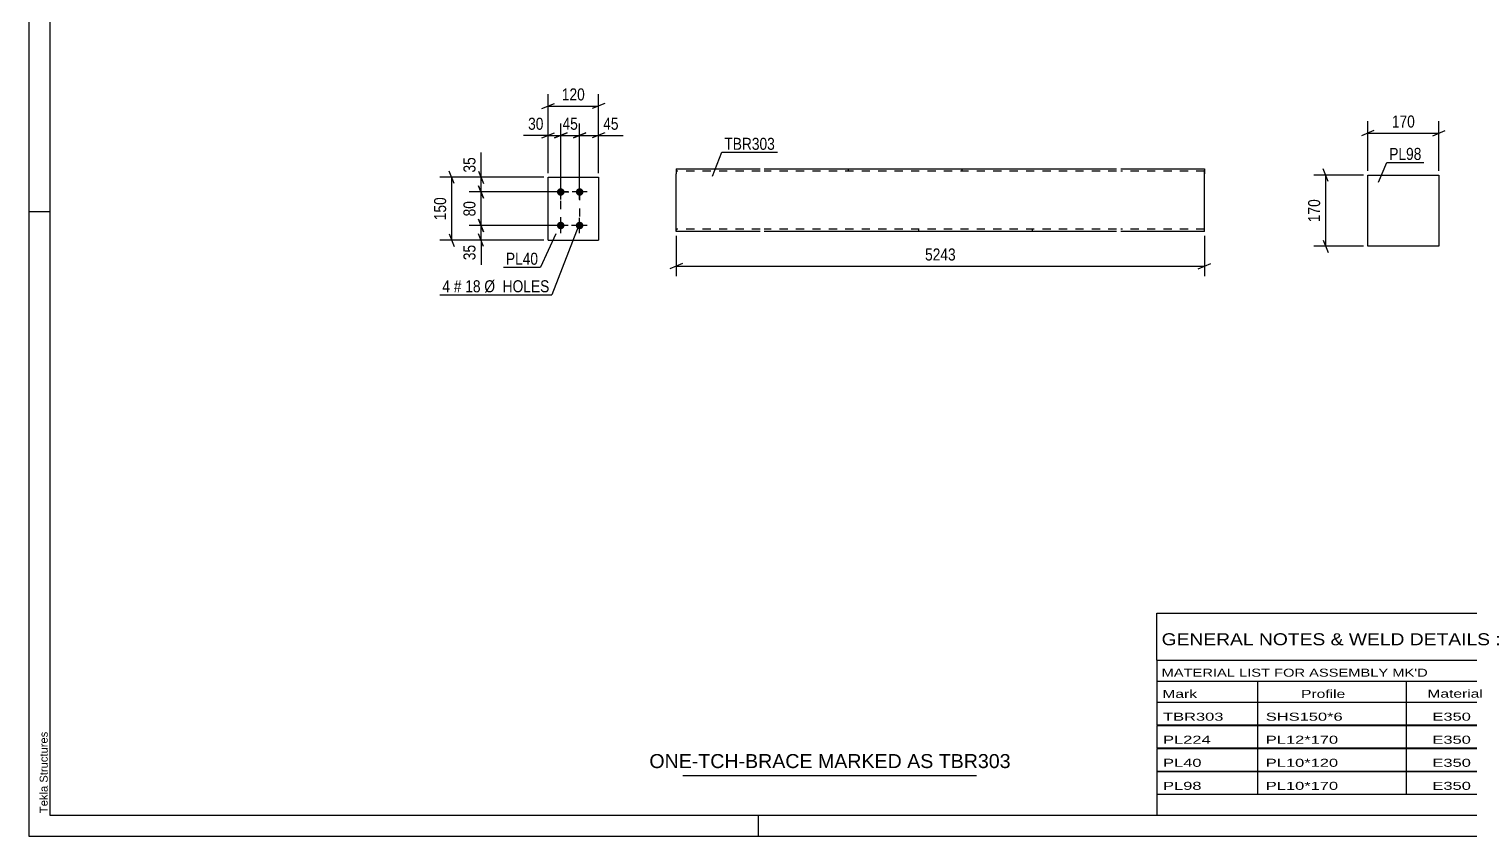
# Model space of a CAD drawing. Header units: millimetres. Extents: x 0 to 594, y 0 to 420.
# Drawn here: x 0 to 343.7, y 0 to 192.7 of the extents above; entities that cross this region are included whole.
import ezdxf

# ---------------------------------------------------------------- set-up
doc = ezdxf.new("R2010")
doc.units = ezdxf.units.MM
doc.linetypes.add('DXK_LINE_DOT2', pattern=[3.9198, 1.9599, -1.9599])
doc.styles.add('Arial', font='ARIAL.TTF', dxfattribs={"height": 0.2})
doc.styles.add('Arial Narrow', font='ARIALN.TTF', dxfattribs={"height": 0.2})

# ---------------------------------------------------------------- blocks, each defined once
blk = doc.blocks.new('Unknown-580609602-1130')
at = {"color": 5, "linetype": 'Continuous'}
for p, q in [((0, 420), (0, 0)), ((5, 415), (5, 5)), ((5, 149), (0, 149)), ((5, 5), (589, 5)), ((174, 0), (174, 5)), ((0, 0), (594, 0))]:
    blk.add_line(p, q, dxfattribs=at)
at = {"color": 174, "linetype": 'Continuous', "style": 'Arial'}
blk.add_text('Tekla Structures', height=1.9102, rotation=90, dxfattribs=at).set_placement((4.5, 5.5))
blk = doc.blocks.new('Part-580609602-2167 - 2161')
at = {"color": 2, "linetype": 'Continuous'}
for p, q in [((123.86, 142.22), (123.86, 157.22)), ((123.86, 157.22), (135.86, 157.22)), ((135.86, 157.22), (135.86, 142.22)), ((123.86, 142.22), (123.86, 142.22)), ((123.86, 142.22), (135.86, 142.22)), ((135.86, 142.22), (135.86, 142.22))]:
    blk.add_line(p, q, dxfattribs=at)
at = {"color": 7, "linetype": 'DXK_LINE_DOT2'}
for p, q in [((123.86, 157.22), (135.86, 157.22)), ((123.86, 142.22), (135.86, 142.22))]:
    blk.add_line(p, q, dxfattribs=at)
blk = doc.blocks.new('Bolt-580609602-2200 - 2161')
at = {"linetype": 'Continuous'}
for points in [[(126.86, 154.62), (127.04, 154.6), (127.22, 154.54), (127.38, 154.45), (127.52, 154.32), (127.63, 154.17), (127.71, 154), (127.75, 153.82), (127.75, 153.63), (127.71, 153.44), (127.63, 153.27), (127.52, 153.12), (127.38, 152.99), (127.22, 152.9), (127.04, 152.84), (126.86, 152.82), (126.67, 152.84), (126.49, 152.9), (126.33, 152.99), (126.19, 153.12), (126.08, 153.27), (126, 153.44), (125.96, 153.63), (125.96, 153.82), (126, 154), (126.08, 154.17), (126.19, 154.32), (126.33, 154.45), (126.49, 154.54), (126.67, 154.6)], [(131.36, 154.62), (131.54, 154.6), (131.72, 154.54), (131.88, 154.45), (132.02, 154.32), (132.13, 154.17), (132.21, 154), (132.25, 153.82), (132.25, 153.63), (132.21, 153.44), (132.13, 153.27), (132.02, 153.12), (131.88, 152.99), (131.72, 152.9), (131.54, 152.84), (131.36, 152.82), (131.17, 152.84), (130.99, 152.9), (130.83, 152.99), (130.69, 153.12), (130.58, 153.27), (130.5, 153.44), (130.46, 153.63), (130.46, 153.82), (130.5, 154), (130.58, 154.17), (130.69, 154.32), (130.83, 154.45), (130.99, 154.54), (131.17, 154.6)], [(126.86, 146.62), (127.04, 146.6), (127.22, 146.54), (127.38, 146.45), (127.52, 146.32), (127.63, 146.17), (127.71, 146), (127.75, 145.82), (127.75, 145.63), (127.71, 145.44), (127.63, 145.27), (127.52, 145.12), (127.38, 144.99), (127.22, 144.9), (127.04, 144.84), (126.86, 144.82), (126.67, 144.84), (126.49, 144.9), (126.33, 144.99), (126.19, 145.12), (126.08, 145.27), (126, 145.44), (125.96, 145.63), (125.96, 145.82), (126, 146), (126.08, 146.17), (126.19, 146.32), (126.33, 146.45), (126.49, 146.54), (126.67, 146.6)], [(131.36, 146.62), (131.54, 146.6), (131.72, 146.54), (131.88, 146.45), (132.02, 146.32), (132.13, 146.17), (132.21, 146), (132.25, 145.82), (132.25, 145.63), (132.21, 145.44), (132.13, 145.27), (132.02, 145.12), (131.88, 144.99), (131.72, 144.9), (131.54, 144.84), (131.36, 144.82), (131.17, 144.84), (130.99, 144.9), (130.83, 144.99), (130.69, 145.12), (130.58, 145.27), (130.5, 145.44), (130.46, 145.63), (130.46, 145.82), (130.5, 146), (130.58, 146.17), (130.69, 146.32), (130.83, 146.45), (130.99, 146.54), (131.17, 146.6)]]:
    blk.add_hatch(color=1, dxfattribs=at).paths.add_polyline_path(points)
at = {"color": 1, "linetype": 'Continuous'}
for p, q in [((126.86, 151.92), (126.86, 155.52)), ((131.36, 151.92), (131.36, 155.52)), ((128.66, 153.72), (125.06, 153.72)), ((133.16, 153.72), (129.56, 153.72)), ((128.66, 145.72), (125.06, 145.72)), ((126.86, 143.92), (126.86, 147.52)), ((133.16, 145.72), (129.56, 145.72)), ((131.36, 143.92), (131.36, 147.52))]:
    blk.add_line(p, q, dxfattribs=at)
blk = doc.blocks.new('Part-580609602-2404 - 2398')
at = {"color": 2, "linetype": 'Continuous'}
for p, q in [((319.3, 157.75), (336.3, 157.75)), ((319.3, 140.75), (319.3, 157.75)), ((336.3, 157.75), (336.3, 140.75)), ((336.3, 140.75), (319.3, 140.75))]:
    blk.add_line(p, q, dxfattribs=at)
blk = doc.blocks.new('Part-580609602-2436 - 2428')
at = {"color": 2, "linetype": 'Continuous'}
for p, q in [((154.4, 159.28), (154.4, 158.08)), ((154.4, 159.28), (174.4, 159.28)), ((175.4, 159.28), (259.39, 159.28)), ((260.39, 159.28), (280.39, 159.28)), ((280.39, 159.28), (280.39, 159.19)), ((280.39, 159.19), (280.39, 158.08)), ((154.4, 145.02), (154.4, 158.08)), ((280.39, 144.28), (280.39, 158.08)), ((154.4, 144.37), (154.4, 145.02)), ((154.4, 144.28), (154.4, 144.37)), ((174.4, 144.28), (154.4, 144.28)), ((259.39, 144.28), (175.4, 144.28)), ((280.39, 144.28), (260.39, 144.28))]:
    blk.add_line(p, q, dxfattribs=at)
at = {"color": 7, "linetype": 'DXK_LINE_DOT2'}
for p, q in [((174.4, 158.68), (154.4, 158.68)), ((259.39, 158.68), (175.4, 158.68)), ((195.4, 159.28), (195.4, 158.68)), ((222.5, 159.28), (222.5, 158.68)), ((280.39, 158.68), (260.39, 158.68)), ((280.39, 158.08), (280.39, 158.93)), ((154.4, 145.02), (154.4, 144.63)), ((154.4, 144.88), (154.4, 144.93)), ((174.4, 144.88), (154.4, 144.88)), ((259.39, 144.88), (175.4, 144.88)), ((212.29, 144.28), (212.29, 144.88)), ((239.39, 144.28), (239.39, 144.88)), ((280.39, 144.88), (260.39, 144.88)), ((280.39, 144.88), (280.39, 144.93))]:
    blk.add_line(p, q, dxfattribs=at)
blk = doc.blocks.new('Rectangle-580609602-2384 - 2161')
at = {"color": 1, "linetype": 'DXK_LINE_DOT2'}
blk.add_lwpolyline([(126.85, 153.72), (131.36, 153.72), (131.36, 145.72), (126.85, 145.72), (126.85, 153.72)], close=True, dxfattribs=at)
blk = doc.blocks.new('StraightDimension-580609602-2344 - 2161')
at = {"color": 7, "linetype": 'Continuous'}
for p, q in [((126.85, 154.72), (126.85, 170.07)), ((131.36, 154.72), (131.36, 170.07)), ((125.35, 166.62), (128.35, 167.82)), ((126.85, 167.22), (131.36, 167.22)), ((132.86, 167.82), (129.86, 166.62))]:
    blk.add_line(p, q, dxfattribs=at)
at = {"color": 0}
blk.add_wipeout([(131.53, 167.97), (131.53, 172.17), (126.68, 172.17), (126.68, 167.97)], dxfattribs=at)
at = {"color": 3, "style": 'Arial Narrow'}
blk.add_text('45', height=2.863, dxfattribs=at).set_placement((127.28, 168.57))
blk = doc.blocks.new('StraightDimension-580609602-2300 - 2161')
at = {"color": 7, "linetype": 'Continuous'}
for p, q in [((107.26, 158.72), (108.46, 155.72)), ((122.86, 157.22), (105.01, 157.22)), ((108.46, 152.22), (107.26, 155.22)), ((107.86, 153.72), (107.86, 157.22)), ((125.85, 153.72), (105.01, 153.72))]:
    blk.add_line(p, q, dxfattribs=at)
at = {"color": 0}
blk.add_wipeout([(107.11, 162.6), (102.91, 162.6), (102.91, 157.75), (107.11, 157.75)], dxfattribs=at)
at = {"color": 7, "linetype": 'Continuous'}
blk.add_line((107.86, 157.22), (107.86, 163.13), dxfattribs=at)
blk.add_line((107.86, 157.22), (107.86, 163.13), dxfattribs=at)
at = {"color": 3, "style": 'Arial Narrow'}
blk.add_text('35', height=2.863, rotation=90.0002, dxfattribs=at).set_placement((106.51, 158.35))
blk = doc.blocks.new('StraightDimension-580609602-2277 - 2161')
at = {"color": 7, "linetype": 'Continuous'}
for p, q in [((125.85, 145.72), (105.01, 145.72)), ((107.26, 147.22), (108.46, 144.22)), ((107.86, 142.22), (107.86, 145.72)), ((122.86, 142.22), (105.01, 142.22)), ((108.46, 140.72), (107.26, 143.72))]:
    blk.add_line(p, q, dxfattribs=at)
at = {"color": 0}
blk.add_wipeout([(107.11, 141.7), (102.91, 141.7), (102.91, 136.84), (107.11, 136.84)], dxfattribs=at)
at = {"color": 7, "linetype": 'Continuous'}
blk.add_line((107.86, 142.22), (107.86, 136.32), dxfattribs=at)
blk.add_line((107.86, 142.22), (107.86, 136.32), dxfattribs=at)
at = {"color": 3, "style": 'Arial Narrow'}
blk.add_text('35', height=2.863, rotation=90.0002, dxfattribs=at).set_placement((106.51, 137.44))
blk = doc.blocks.new('StraightDimension-580609602-2290 - 2161')
at = {"color": 7, "linetype": 'Continuous'}
for p, q in [((107.26, 155.22), (108.46, 152.22)), ((125.85, 153.72), (105.01, 153.72)), ((107.86, 145.72), (107.86, 153.72)), ((125.85, 145.72), (105.01, 145.72)), ((108.46, 144.22), (107.26, 147.22))]:
    blk.add_line(p, q, dxfattribs=at)
at = {"color": 0}
blk.add_wipeout([(107.11, 152.15), (102.91, 152.15), (102.91, 147.29), (107.11, 147.29)], dxfattribs=at)
at = {"color": 3, "style": 'Arial Narrow'}
blk.add_text('80', height=2.863, rotation=90.0002, dxfattribs=at).set_placement((106.51, 147.89))
blk = doc.blocks.new('StraightDimension-580609602-2314 - 2161')
at = {"color": 7, "linetype": 'Continuous'}
for p, q in [((101.46, 155.72), (100.26, 158.72)), ((122.86, 157.22), (98.01, 157.22)), ((100.86, 142.22), (100.86, 157.22)), ((122.86, 142.22), (98.01, 142.22)), ((100.26, 143.72), (101.46, 140.72))]:
    blk.add_line(p, q, dxfattribs=at)
at = {"color": 0}
blk.add_wipeout([(100.1, 153.06), (95.9, 153.06), (95.9, 146.38), (100.1, 146.38)], dxfattribs=at)
at = {"color": 3, "style": 'Arial Narrow'}
blk.add_text('150', height=2.863, rotation=90.0002, dxfattribs=at).set_placement((99.51, 146.98))
blk = doc.blocks.new('StraightDimension-580609602-2331 - 2161')
at = {"color": 7, "linetype": 'Continuous'}
for p, q in [((123.86, 158.22), (123.86, 170.07)), ((126.85, 154.72), (126.85, 170.07)), ((122.36, 166.62), (125.35, 167.82)), ((123.86, 167.22), (126.85, 167.22)), ((128.35, 167.82), (125.35, 166.62))]:
    blk.add_line(p, q, dxfattribs=at)
at = {"color": 0}
blk.add_wipeout([(123.33, 167.97), (123.33, 172.17), (118.47, 172.17), (118.47, 167.97)], dxfattribs=at)
at = {"color": 7, "linetype": 'Continuous'}
blk.add_line((123.86, 167.22), (117.95, 167.22), dxfattribs=at)
blk.add_line((123.86, 167.22), (117.95, 167.22), dxfattribs=at)
at = {"color": 3, "style": 'Arial Narrow'}
blk.add_text('30', height=2.863, dxfattribs=at).set_placement((119.07, 168.57))
blk = doc.blocks.new('StraightDimension-580609602-2354 - 2161')
at = {"color": 7, "linetype": 'Continuous'}
for p, q in [((131.36, 154.72), (131.36, 170.07)), ((135.86, 158.22), (135.86, 170.07)), ((129.86, 166.62), (132.86, 167.82)), ((131.36, 167.22), (135.86, 167.22)), ((137.36, 167.82), (134.36, 166.62))]:
    blk.add_line(p, q, dxfattribs=at)
at = {"color": 0}
blk.add_wipeout([(141.24, 167.97), (141.24, 172.17), (136.38, 172.17), (136.38, 167.97)], dxfattribs=at)
at = {"color": 7, "linetype": 'Continuous'}
blk.add_line((135.86, 167.22), (141.76, 167.22), dxfattribs=at)
blk.add_line((135.86, 167.22), (141.76, 167.22), dxfattribs=at)
at = {"color": 3, "style": 'Arial Narrow'}
blk.add_text('45', height=2.863, dxfattribs=at).set_placement((136.98, 168.57))
blk = doc.blocks.new('StraightDimension-580609602-2368 - 2161')
at = {"color": 7, "linetype": 'Continuous'}
for p, q in [((123.86, 158.22), (123.86, 177.07)), ((135.86, 158.22), (135.86, 177.07)), ((122.36, 173.62), (125.36, 174.82)), ((123.86, 174.22), (135.86, 174.22)), ((137.36, 174.82), (134.36, 173.62))]:
    blk.add_line(p, q, dxfattribs=at)
at = {"color": 0}
blk.add_wipeout([(133.2, 174.97), (133.2, 179.17), (126.51, 179.17), (126.51, 174.97)], dxfattribs=at)
at = {"color": 3, "style": 'Arial Narrow'}
blk.add_text('120', height=2.863, dxfattribs=at).set_placement((127.11, 175.57))
blk = doc.blocks.new('StraightDimension-580609602-2406 - 2398')
at = {"color": 7, "linetype": 'Continuous'}
for p, q in [((319.3, 158.75), (319.3, 170.6)), ((336.3, 158.75), (336.3, 170.6)), ((320.8, 168.35), (317.8, 167.15)), ((319.3, 167.75), (336.3, 167.75)), ((334.8, 167.15), (337.8, 168.35))]:
    blk.add_line(p, q, dxfattribs=at)
at = {"color": 0}
blk.add_wipeout([(331.14, 168.5), (331.14, 172.7), (324.46, 172.7), (324.46, 168.5)], dxfattribs=at)
at = {"color": 3, "style": 'Arial Narrow'}
blk.add_text('170', height=2.863, dxfattribs=at).set_placement((325.06, 169.1))
blk = doc.blocks.new('StraightDimension-580609602-2417 - 2398')
at = {"color": 7, "linetype": 'Continuous'}
for p, q in [((309.9, 156.25), (308.7, 159.25)), ((318.3, 157.75), (306.45, 157.75)), ((309.3, 140.75), (309.3, 157.75)), ((308.7, 142.25), (309.9, 139.25)), ((318.3, 140.75), (306.45, 140.75))]:
    blk.add_line(p, q, dxfattribs=at)
at = {"color": 0}
blk.add_wipeout([(308.55, 152.59), (304.35, 152.59), (304.35, 145.91), (308.55, 145.91)], dxfattribs=at)
at = {"color": 3, "style": 'Arial Narrow'}
blk.add_text('170', height=2.863, rotation=90.0002, dxfattribs=at).set_placement((307.95, 146.51))
blk = doc.blocks.new('StraightDimension-580609602-2441 - 2428')
at = {"color": 7, "linetype": 'Continuous'}
for p, q in [((154.4, 143.28), (154.4, 133.62)), ((280.39, 143.28), (280.39, 133.62)), ((155.9, 136.62), (152.9, 135.42)), ((154.4, 136.02), (280.39, 136.02)), ((278.89, 135.42), (281.89, 136.62))]:
    blk.add_line(p, q, dxfattribs=at)
at = {"color": 0}
blk.add_wipeout([(221.65, 136.77), (221.65, 140.97), (213.14, 140.97), (213.14, 136.77)], dxfattribs=at)
at = {"color": 3, "style": 'Arial Narrow'}
blk.add_text('5243', height=2.863, dxfattribs=at).set_placement((213.74, 137.37))
blk = doc.blocks.new('Unknown-580609602-4421')
at = {"color": 7, "linetype": 'Continuous'}
blk.add_line((156, 14.5), (226, 14.5), dxfattribs=at)
at = {"color": 7, "style": 'Arial'}
blk.add_text('ONE-TCH-BRACE MARKED AS TBR303', height=3.3428, dxfattribs=at).set_placement((147.99, 16.25))
blk = doc.blocks.new('Unknown-580609602-4420')
at = {"color": 7, "linetype": 'Continuous'}
for p, q in [((269, 53.25), (429, 53.25)), ((269, 42), (269, 53.25)), ((429, 53.25), (429, 42)), ((269, 42), (429, 42)), ((269, 42), (269, 37)), ((429, 42), (429, 37)), ((269, 37), (429, 37)), ((269, 37), (269, 32)), ((293, 37), (293, 32)), ((328.5, 37), (328.5, 32)), ((354.5, 37), (354.5, 32)), ((367.5, 37), (367.5, 32)), ((385, 37), (385, 32)), ((407, 37), (407, 32)), ((429, 37), (429, 32)), ((269, 32), (429, 32)), ((269, 31.95), (269, 26.55)), ((269, 31.95), (429, 31.95)), ((293, 32), (293, 26.5)), ((328.5, 32), (328.5, 26.5)), ((354.5, 32), (354.5, 26.5)), ((367.5, 32), (367.5, 26.5)), ((385, 32), (385, 26.5)), ((407, 32), (407, 26.5)), ((429, 31.95), (429, 26.55)), ((269, 26.55), (429, 26.55)), ((269, 26.45), (269, 21.05)), ((269, 26.45), (429, 26.45)), ((293, 26.5), (293, 21)), ((328.5, 26.5), (328.5, 21)), ((354.5, 26.5), (354.5, 21)), ((367.5, 26.5), (367.5, 21)), ((385, 26.5), (385, 21)), ((407, 26.5), (407, 21)), ((429, 26.45), (429, 21.05)), ((269, 21.05), (429, 21.05)), ((269, 20.95), (269, 15.55)), ((269, 20.95), (429, 20.95)), ((293, 21), (293, 15.5)), ((328.5, 21), (328.5, 15.5)), ((354.5, 21), (354.5, 15.5)), ((367.5, 21), (367.5, 15.5)), ((385, 21), (385, 15.5)), ((407, 21), (407, 15.5)), ((429, 20.95), (429, 15.55)), ((269, 15.55), (429, 15.55)), ((269, 15.45), (269, 10.05)), ((269, 15.45), (429, 15.45)), ((293, 15.5), (293, 10)), ((328.5, 15.5), (328.5, 10)), ((354.5, 15.5), (354.5, 10)), ((367.5, 15.5), (367.5, 10)), ((385, 15.5), (385, 10)), ((407, 15.5), (407, 10)), ((429, 15.45), (429, 10.05)), ((269, 10.05), (429, 10.05)), ((269, 10), (429, 10)), ((269, 10), (269, 5)), ((385, 10), (385, 5)), ((407, 10), (407, 5)), ((429, 10), (429, 5)), ((269, 5), (429, 5))]:
    blk.add_line(p, q, dxfattribs=at)
at = {"color": 7, "style": 'Arial Narrow'}
for s, height, width, p in [('GENERAL NOTES & WELD DETAILS :', 2.8633, 1.4, (270.15, 45.56)), ('REFER TYP DRAWING TYP-01', 1.9089, 1.6, (353.7, 45.66)), ("MATERIAL LIST FOR ASSEMBLY MK'D", 1.9089, 1.6, (270.15, 38.06)), ('TBR303', 1.909, 1.794707, (361.59, 37.97)), ('1', 1.91, 1.794707, (391.08, 38.06)), ('No. Required', 1.9089, 1.6, (400.41, 38.06)), ('Mark', 1.909, 1.7, (270.34, 33)), ('Profile', 1.909, 1.7, (303.41, 33)), ('Material', 1.909, 1.7, (333.54, 33.06)), ('No.', 1.909, 1.7, (358.5, 33.06)), ('Length', 1.909, 1.7, (369, 33.06)), ('Area', 1.909, 1.7, (391.5, 33.06)), ('Weight', 1.909, 1.7, (411, 33.06))]:
    blk.add_text(s, height=height, dxfattribs=dict(at, width=width)).set_placement(p)
at = {"color": 7, "linetype": 'Continuous', "style": 'Arial Narrow'}
for s, height, width, p in [('TBR303', 1.909, 1.794707, (270.5, 27.56)), ('SHS150*6', 1.909, 1.794707, (295, 27.56)), ('E350', 1.909, 1.794707, (334.74, 27.56)), ('1', 1.91, 1.794707, (358.86, 27.56)), ('5243', 1.909, 1.794707, (371.58, 27.56)), ('3.1', 1.909, 1.794707, (395.32, 27.56)), ('141.9', 1.909, 1.794707, (411.96, 27.56)), ('PL224', 1.909, 1.794707, (270.5, 22.06)), ('PL12*170', 1.909, 1.794707, (295, 22.06)), ('E350', 1.909, 1.794707, (334.74, 22.06)), ('1', 1.91, 1.794707, (358.86, 22.06)), ('689', 1.909, 1.794707, (373.77, 22.06)), ('0.3', 1.909, 1.794707, (395.32, 22.06)), ('11.0', 1.909, 1.794707, (414.14, 22.06)), ('PL40', 1.909, 1.794707, (270.5, 16.56)), ('PL10*120', 1.909, 1.794707, (295, 16.56)), ('E350', 1.909, 1.794707, (334.74, 16.56)), ('4', 1.91, 1.794707, (358.86, 16.56)), ('150', 1.909, 1.794707, (373.77, 16.56)), ('0.0', 1.909, 1.794707, (395.32, 16.56)), ('5.7', 1.909, 1.794707, (416.33, 16.56)), ('PL98', 1.909, 1.794707, (270.5, 11.06)), ('PL10*170', 1.909, 1.794707, (295, 11.06)), ('E350', 1.909, 1.794707, (334.74, 11.06)), ('2', 1.91, 1.794707, (358.86, 11.06)), ('170', 1.909, 1.794707, (373.77, 11.06)), ('0.1', 1.909, 1.794707, (395.32, 11.06)), ('4.5', 1.909, 1.794707, (416.33, 11.06)), ('Total', 1.909, 1.7, (371.33, 6.5)), ('3.7', 1.909, 1.794707, (394.83, 6.5)), ('163.1', 1.909, 1.794707, (411.96, 6.5))]:
    blk.add_text(s, height=height, dxfattribs=dict(at, width=width)).set_placement(p)
blk = doc.blocks.new('Mark-580609602-2163 - 2161')
at = {"color": 0}
blk.add_wipeout([(121.44, 136.36), (121.44, 139.36), (113.77, 139.36), (113.77, 136.36)], dxfattribs=at)
blk.add_wipeout([(121.44, 136.36), (121.44, 139.36), (113.77, 139.36), (113.77, 136.36)], dxfattribs=at)
at = {"color": 30, "linetype": 'Continuous'}
for p in [(125.7, 143.72), (113.17, 135.76)]:
    blk.add_line(p, (122.04, 135.76), dxfattribs=at)
at = {"color": 3, "style": 'Arial Narrow'}
blk.add_text('PL40', height=2.863, dxfattribs=at).set_placement((113.77, 136.36))
blk = doc.blocks.new('Mark-580609602-2196 - 2161')
at = {"color": 0}
blk.add_wipeout([(100.45, 129.79), (100.45, 132.79), (98.62, 132.79), (98.62, 129.79)], dxfattribs=at)
blk.add_wipeout([(100.45, 129.79), (100.45, 132.79), (98.62, 132.79), (98.62, 129.79)], dxfattribs=at)
blk.add_wipeout([(103.18, 129.79), (103.18, 132.79), (101.35, 132.79), (101.35, 129.79)], dxfattribs=at)
blk.add_wipeout([(103.18, 129.79), (103.18, 132.79), (101.35, 132.79), (101.35, 129.79)], dxfattribs=at)
at = {"color": 3, "style": 'Arial Narrow'}
blk.add_text('4', height=2.86, dxfattribs=at).set_placement((98.62, 129.79))
at = {"color": 0}
blk.add_wipeout([(107.73, 129.79), (107.73, 132.79), (104.08, 132.79), (104.08, 129.79)], dxfattribs=at)
blk.add_wipeout([(107.73, 129.79), (107.73, 132.79), (104.08, 132.79), (104.08, 129.79)], dxfattribs=at)
at = {"color": 3, "style": 'Arial Narrow'}
blk.add_text('#', height=2.86, dxfattribs=at).set_placement((101.35, 129.79))
at = {"color": 0}
blk.add_wipeout([(124.16, 129.79), (124.16, 132.79), (108.63, 132.79), (108.63, 129.79)], dxfattribs=at)
blk.add_wipeout([(124.16, 129.79), (124.16, 132.79), (108.63, 132.79), (108.63, 129.79)], dxfattribs=at)
at = {"color": 7, "linetype": 'Continuous'}
for p in [(131.19, 145.81), (98.02, 129.19)]:
    blk.add_line(p, (124.76, 129.19), dxfattribs=at)
at = {"color": 3, "style": 'Arial Narrow'}
for s, p in [('18', (104.08, 129.79)), ('Ø  HOLES', (108.63, 129.79))]:
    blk.add_text(s, height=2.863, dxfattribs=at).set_placement(p)
blk = doc.blocks.new('Mark-580609602-2400 - 2398')
at = {"color": 0}
blk.add_wipeout([(332.11, 161.37), (332.11, 164.37), (324.44, 164.37), (324.44, 161.37)], dxfattribs=at)
blk.add_wipeout([(332.11, 161.37), (332.11, 164.37), (324.44, 164.37), (324.44, 161.37)], dxfattribs=at)
at = {"color": 30, "linetype": 'Continuous'}
for p, q in [((321.87, 156.09), (323.84, 160.77)), ((323.84, 160.77), (332.71, 160.77))]:
    blk.add_line(p, q, dxfattribs=at)
at = {"color": 3, "style": 'Arial Narrow'}
blk.add_text('PL98', height=2.863, dxfattribs=at).set_placement((324.44, 161.37))
blk = doc.blocks.new('Mark-580609602-2432 - 2428')
at = {"color": 0}
blk.add_wipeout([(177.93, 163.78), (177.93, 166.78), (165.87, 166.78), (165.87, 163.78)], dxfattribs=at)
blk.add_wipeout([(177.93, 163.78), (177.93, 166.78), (165.87, 166.78), (165.87, 163.78)], dxfattribs=at)
at = {"color": 30, "linetype": 'Continuous'}
for p, q in [((163.04, 157.53), (165.27, 163.18)), ((165.27, 163.18), (178.53, 163.18))]:
    blk.add_line(p, q, dxfattribs=at)
at = {"color": 3, "style": 'Arial Narrow'}
blk.add_text('TBR303', height=2.863, dxfattribs=at).set_placement((165.87, 163.78))

msp = doc.modelspace()

# ---------------------------------------------------------------- block references
for name in ['Unknown-580609602-1130', 'Part-580609602-2436 - 2428', 'Part-580609602-2167 - 2161', 'Bolt-580609602-2200 - 2161', 'Part-580609602-2404 - 2398', 'Rectangle-580609602-2384 - 2161', 'Unknown-580609602-4420', 'Unknown-580609602-4421']:
    msp.add_blockref(name, (0, 0))

# ---------------------------------------------------------------- next in the draw order: block references
for name in ['StraightDimension-580609602-2344 - 2161', 'StraightDimension-580609602-2406 - 2398', 'Mark-580609602-2432 - 2428', 'StraightDimension-580609602-2277 - 2161', 'StraightDimension-580609602-2441 - 2428']:
    msp.add_blockref(name, (0, 0))

# ---------------------------------------------------------------- next in the draw order: block references
for name in ['StraightDimension-580609602-2300 - 2161', 'Mark-580609602-2400 - 2398', 'StraightDimension-580609602-2417 - 2398']:
    msp.add_blockref(name, (0, 0))

# ---------------------------------------------------------------- next in the draw order: block references
msp.add_blockref('StraightDimension-580609602-2290 - 2161', (0, 0))

# ---------------------------------------------------------------- next in the draw order: block references
msp.add_blockref('StraightDimension-580609602-2314 - 2161', (0, 0))

# ---------------------------------------------------------------- next in the draw order: block references
for name in ['StraightDimension-580609602-2331 - 2161', 'Mark-580609602-2163 - 2161']:
    msp.add_blockref(name, (0, 0))

# ---------------------------------------------------------------- next in the draw order: block references
for name in ['StraightDimension-580609602-2354 - 2161', 'Mark-580609602-2196 - 2161']:
    msp.add_blockref(name, (0, 0))

# ---------------------------------------------------------------- next in the draw order: block references
msp.add_blockref('StraightDimension-580609602-2368 - 2161', (0, 0))

doc.saveas('drawing.dxf')
